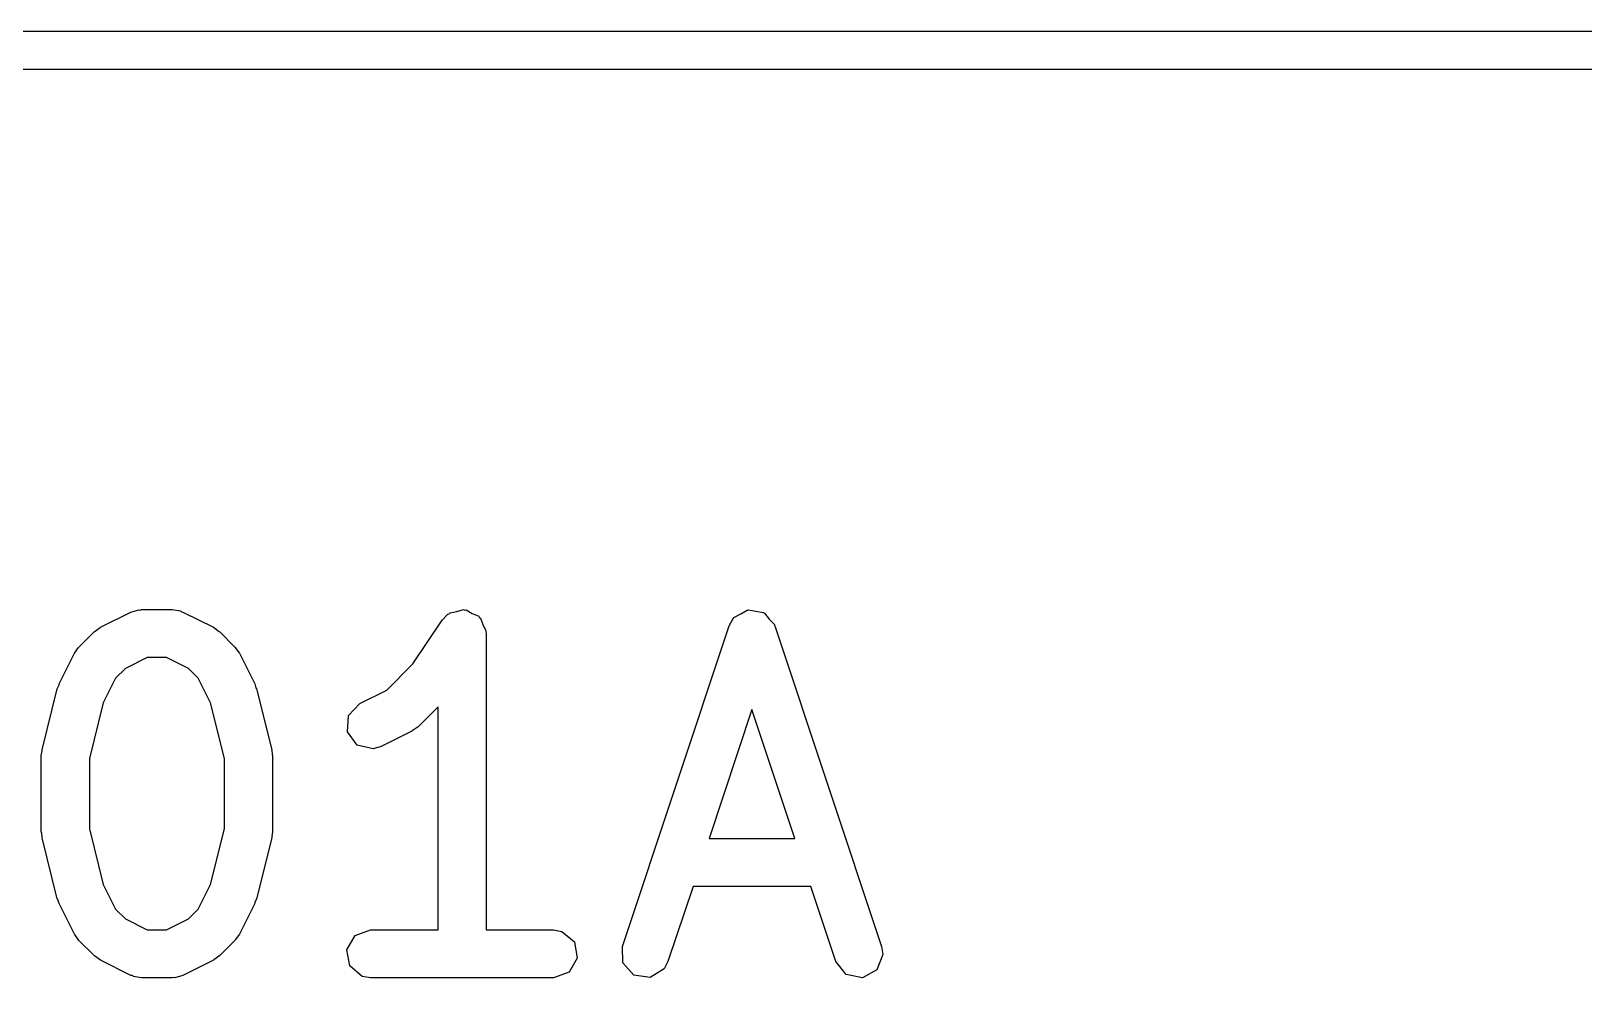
# Model space of a CAD drawing. Extents: x 0.13 to 3.18, y 0.03 to 2.77.
# Drawn here: x 1.0942 to 1.285, y 0.4592 to 0.5756 of the extents above; entities that cross this region are included whole.
import ezdxf

# ---------------------------------------------------------------- set-up
doc = ezdxf.new("R2010")
doc.units = 0
doc.header["$MEASUREMENT"] = 0
doc.layers.add('BLACK', color=7, linetype='CONTINUOUS')

msp = doc.modelspace()

# ---------------------------------------------------------------- linework, layer by layer
at = {"layer": 'BLACK', "linetype": 'CONTINUOUS'}
for p, q in [((0.55209, 0.57559), (2.40913, 0.57559)), ((2.40913, 0.57087), (0.55209, 0.57087)), ((1.10272, 0.50233), (1.10647, 0.5042)), ((1.10647, 0.5042), (1.10745, 0.50449)), ((1.10745, 0.50449), (1.10763, 0.50445)), ((1.10763, 0.50445), (1.10779, 0.50451)), ((1.10779, 0.50451), (1.11154, 0.50451)), ((1.11154, 0.50451), (1.11255, 0.50433)), ((1.11255, 0.50433), (1.11269, 0.50422)), ((1.11269, 0.50422), (1.11286, 0.5042)), ((1.11286, 0.5042), (1.11661, 0.50233)), ((1.1447, 0.5032), (1.14541, 0.50394)), ((1.14541, 0.50394), (1.14558, 0.50399)), ((1.14558, 0.50399), (1.14569, 0.50412)), ((1.14569, 0.50412), (1.14653, 0.50427)), ((1.14653, 0.50427), (1.14735, 0.50451)), ((1.14735, 0.50451), (1.14751, 0.50444)), ((1.14751, 0.50444), (1.14767, 0.50447)), ((1.14767, 0.50447), (1.14842, 0.50404)), ((1.14842, 0.50404), (1.1492, 0.5037)), ((1.1492, 0.5037), (1.14928, 0.50354)), ((1.18057, 0.50352), (1.18139, 0.50396)), ((1.18139, 0.50396), (1.18219, 0.50445)), ((1.18219, 0.50445), (1.18227, 0.50444)), ((1.18227, 0.50444), (1.18235, 0.50448)), ((1.18235, 0.50448), (1.18326, 0.50429)), ((1.18326, 0.50429), (1.18419, 0.50416)), ((1.18419, 0.50416), (1.18424, 0.50409)), ((1.18424, 0.50409), (1.18433, 0.50408)), ((1.18433, 0.50408), (1.18491, 0.50334)), ((1.10195, 0.50177), (1.10268, 0.50228)), ((1.10268, 0.50228), (1.10272, 0.50233)), ((1.11661, 0.50233), (1.11732, 0.5018)), ((1.11732, 0.5018), (1.11738, 0.50177)), ((1.14112, 0.49782), (1.1447, 0.5032)), ((1.14928, 0.50354), (1.14942, 0.50346)), ((1.14942, 0.50346), (1.14972, 0.50265)), ((1.14972, 0.50265), (1.1501, 0.50188)), ((1.1501, 0.50188), (1.15006, 0.50172)), ((1.16686, 0.46312), (1.17998, 0.50249)), ((1.17998, 0.50249), (1.18047, 0.5034)), ((1.18047, 0.5034), (1.18054, 0.50344)), ((1.18054, 0.50344), (1.18057, 0.50352)), ((1.18491, 0.50334), (1.18553, 0.50265)), ((1.18553, 0.50265), (1.18553, 0.50256)), ((1.18553, 0.50256), (1.18558, 0.50249)), ((1.18558, 0.50249), (1.19871, 0.46312)), ((1.10005, 0.49984), (1.10008, 0.4999)), ((1.10008, 0.4999), (1.10195, 0.50177)), ((1.11738, 0.50177), (1.11925, 0.4999)), ((1.11925, 0.4999), (1.11976, 0.49917)), ((1.15006, 0.50172), (1.15011, 0.50156)), ((1.15011, 0.50156), (1.15011, 0.46514)), ((1.09765, 0.49538), (1.09953, 0.49913)), ((1.09953, 0.49913), (1.10005, 0.49984)), ((1.10849, 0.49861), (1.10579, 0.49726)), ((1.11084, 0.49861), (1.10849, 0.49861)), ((1.11354, 0.49726), (1.11084, 0.49861)), ((1.11976, 0.49917), (1.11981, 0.49913)), ((1.11981, 0.49913), (1.12168, 0.49538)), ((1.10459, 0.49606), (1.10308, 0.49303)), ((1.10579, 0.49726), (1.10459, 0.49606)), ((1.11474, 0.49606), (1.11354, 0.49726)), ((1.11625, 0.49303), (1.11474, 0.49606)), ((1.13791, 0.49461), (1.14112, 0.49782)), ((1.09555, 0.48728), (1.09743, 0.49478)), ((1.09743, 0.49478), (1.09764, 0.49524)), ((1.09764, 0.49524), (1.09765, 0.49538)), ((1.12168, 0.49538), (1.12183, 0.49489)), ((1.12183, 0.49489), (1.1219, 0.49478)), ((1.1219, 0.49478), (1.12378, 0.48728)), ((1.13459, 0.49295), (1.13791, 0.49461)), ((1.10308, 0.49303), (1.10137, 0.4862)), ((1.11796, 0.4862), (1.11625, 0.49303)), ((1.1332, 0.49149), (1.13459, 0.49295)), ((1.14421, 0.49256), (1.14175, 0.4901)), ((1.14421, 0.46514), (1.14421, 0.49256)), ((1.13308, 0.48947), (1.1332, 0.49149)), ((1.18278, 0.49222), (1.17751, 0.47639)), ((1.18806, 0.47639), (1.18278, 0.49222)), ((1.13429, 0.48785), (1.13308, 0.48947)), ((1.14098, 0.48955), (1.13723, 0.48767)), ((1.14103, 0.48959), (1.14098, 0.48955)), ((1.14175, 0.4901), (1.14103, 0.48959)), ((1.09546, 0.48656), (1.09557, 0.48714)), ((1.09546, 0.47719), (1.09546, 0.48656)), ((1.09557, 0.48714), (1.09555, 0.48728)), ((1.12378, 0.48728), (1.12382, 0.48669)), ((1.12382, 0.48669), (1.12387, 0.48656)), ((1.12387, 0.48656), (1.12387, 0.47719)), ((1.13625, 0.48738), (1.13429, 0.48785)), ((1.13723, 0.48767), (1.13625, 0.48738)), ((1.10137, 0.4862), (1.10137, 0.47755)), ((1.11796, 0.47755), (1.11796, 0.4862)), ((1.09551, 0.47706), (1.09546, 0.47719)), ((1.09555, 0.47647), (1.09551, 0.47706)), ((1.10137, 0.47755), (1.10308, 0.47072)), ((1.11625, 0.47072), (1.11796, 0.47755)), ((1.12387, 0.47719), (1.12377, 0.47661)), ((1.09743, 0.46897), (1.09555, 0.47647)), ((1.12378, 0.47647), (1.1219, 0.46897)), ((1.12377, 0.47661), (1.12378, 0.47647)), ((1.17751, 0.47639), (1.18806, 0.47639)), ((1.10308, 0.47072), (1.10459, 0.46769)), ((1.11474, 0.46769), (1.11625, 0.47072)), ((1.17554, 0.47049), (1.17246, 0.46126)), ((1.19003, 0.47049), (1.17554, 0.47049)), ((1.1931, 0.46126), (1.19003, 0.47049)), ((1.09751, 0.46886), (1.09743, 0.46897)), ((1.09765, 0.46837), (1.09751, 0.46886)), ((1.09953, 0.46462), (1.09765, 0.46837)), ((1.10459, 0.46769), (1.10579, 0.46649)), ((1.11354, 0.46649), (1.11474, 0.46769)), ((1.12168, 0.46837), (1.11981, 0.46462)), ((1.1217, 0.46851), (1.12168, 0.46837)), ((1.1219, 0.46897), (1.1217, 0.46851)), ((1.10579, 0.46649), (1.10849, 0.46514)), ((1.11084, 0.46514), (1.11354, 0.46649)), ((1.09957, 0.46457), (1.09953, 0.46462)), ((1.10008, 0.46385), (1.09957, 0.46457)), ((1.10195, 0.46198), (1.10008, 0.46385)), ((1.10849, 0.46514), (1.11084, 0.46514)), ((1.11925, 0.46385), (1.11738, 0.46198)), ((1.11928, 0.46391), (1.11925, 0.46385)), ((1.11981, 0.46462), (1.11928, 0.46391)), ((1.13301, 0.4627), (1.13401, 0.46445)), ((1.13401, 0.46445), (1.13591, 0.46514)), ((1.13591, 0.46514), (1.14421, 0.46514)), ((1.15011, 0.46514), (1.15841, 0.46514)), ((1.15841, 0.46514), (1.15942, 0.46496)), ((1.15942, 0.46496), (1.16097, 0.46367)), ((1.16097, 0.46367), (1.16132, 0.46168)), ((1.10201, 0.46195), (1.10195, 0.46198)), ((1.10272, 0.46142), (1.10201, 0.46195)), ((1.11738, 0.46198), (1.11666, 0.46147)), ((1.13336, 0.46071), (1.13301, 0.4627)), ((1.16691, 0.4611), (1.16686, 0.46312)), ((1.19886, 0.46211), (1.19811, 0.46023)), ((1.19871, 0.46312), (1.19886, 0.46211)), ((1.10647, 0.45955), (1.10272, 0.46142)), ((1.11661, 0.46142), (1.11286, 0.45955)), ((1.11666, 0.46147), (1.11661, 0.46142)), ((1.1349, 0.45942), (1.13336, 0.46071)), ((1.16031, 0.45993), (1.15841, 0.45924)), ((1.16132, 0.46168), (1.16031, 0.45993)), ((1.16825, 0.45959), (1.16691, 0.4611)), ((1.17197, 0.46035), (1.17025, 0.4593)), ((1.17246, 0.46126), (1.17197, 0.46035)), ((1.19436, 0.45967), (1.1931, 0.46126)), ((1.19811, 0.46023), (1.19634, 0.45927)), ((1.10665, 0.45953), (1.10647, 0.45955)), ((1.10678, 0.45942), (1.10665, 0.45953)), ((1.10779, 0.45924), (1.10678, 0.45942)), ((1.11154, 0.45924), (1.10779, 0.45924)), ((1.11171, 0.4593), (1.11154, 0.45924)), ((1.11188, 0.45926), (1.11171, 0.4593)), ((1.11286, 0.45955), (1.11188, 0.45926)), ((1.13591, 0.45924), (1.1349, 0.45942)), ((1.15841, 0.45924), (1.13591, 0.45924)), ((1.17025, 0.4593), (1.16825, 0.45959)), ((1.19634, 0.45927), (1.19436, 0.45967))]:
    msp.add_line(p, q, dxfattribs=at)

doc.saveas('drawing.dxf')
